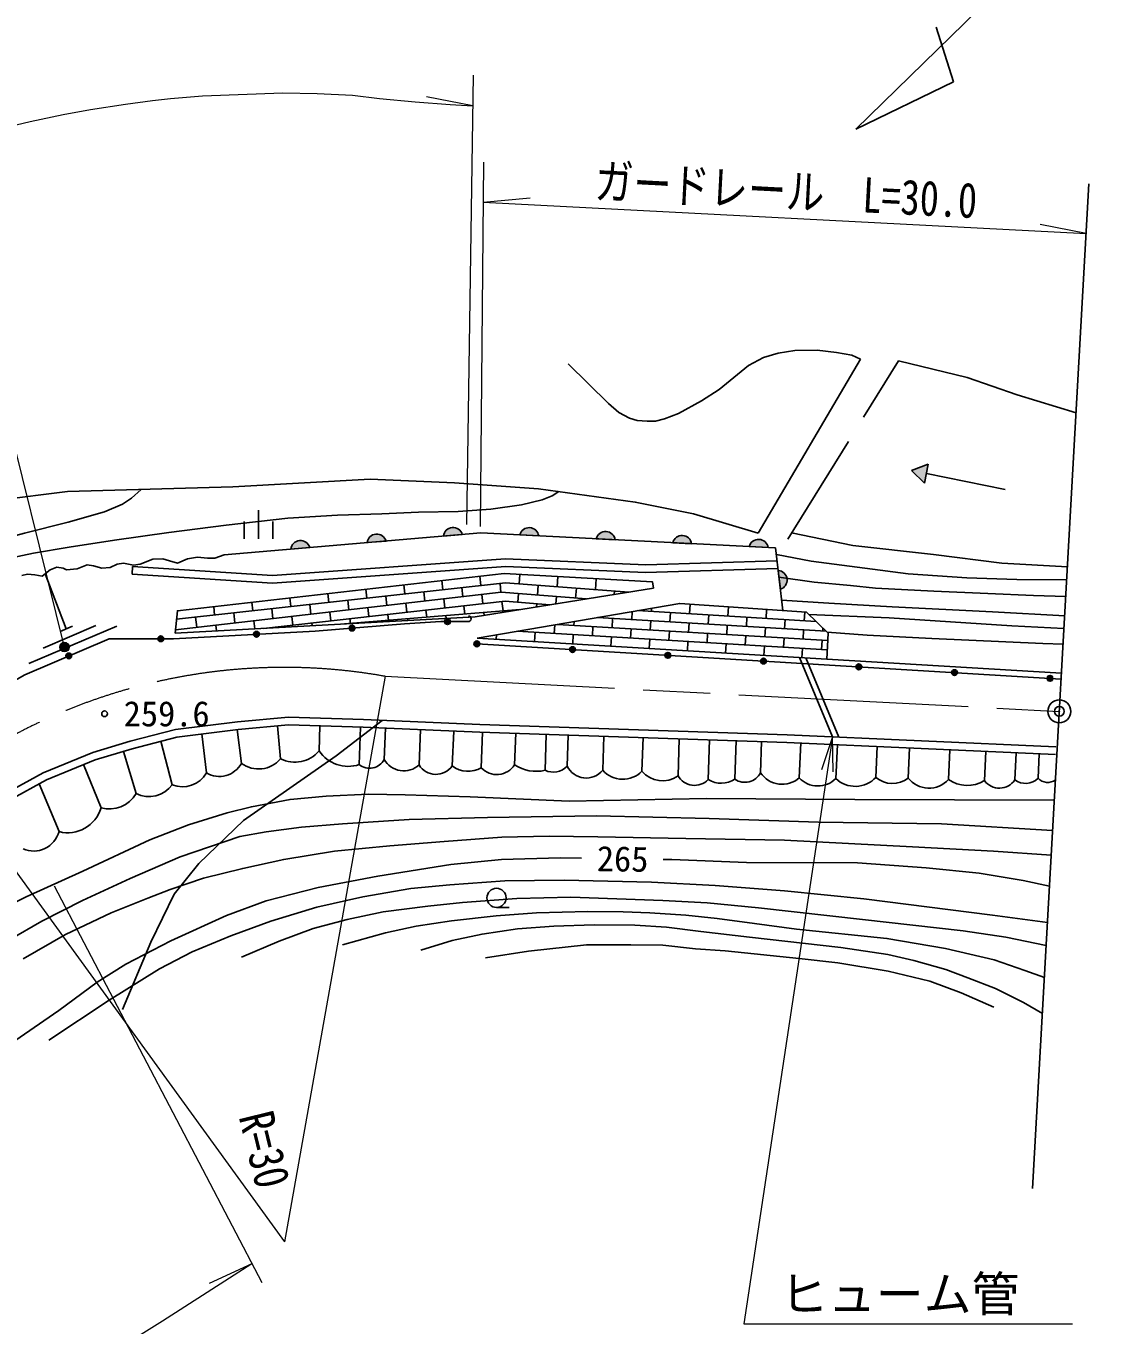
# Model space of a CAD drawing. Units: millimetres, scale not verified. Extents: x 40000 to 680000, y 20000 to 380000.
# Drawn here: x 502630 to 558747, y 263992 to 331837 of the extents above; entities that cross this region are included whole.
import ezdxf
from ezdxf.enums import TextEntityAlignment as Align

# ---------------------------------------------------------------- set-up
doc = ezdxf.new("R2010")
doc.units = ezdxf.units.MM
doc.header["$LTSCALE"] = 1000
doc.header["$PDMODE"] = 32
doc.header["$PDSIZE"] = 500
doc.linetypes.add('CHAIN', pattern=[18.5, 12, -1.5, 3.5, -1.5])
doc.linetypes.add('DASHED', pattern=[7.5, 6, -1.5])
for name, color, linetype, lineweight in [('M-BGD', 7, 'Continuous', 25), ('M-BMK', 2, 'CHAIN', 13), ('M-BMK-OTRS', 5, 'Continuous', 25), ('M-BMK-SRVR', 3, 'Continuous', 25), ('M-STR-HTXT', 7, 'Continuous', 13)]:
    doc.layers.add(name, color=color, linetype=linetype, lineweight=lineweight)
doc.layers.add('M-OTRS', color=6, linetype='Continuous')
doc.styles.add('ＭＳ ゴシック', font='')
doc.styles.get('ＭＳ ゴシック').set_extended_font_data('MS Gothic')

# ---------------------------------------------------------------- blocks, each defined once
blk = doc.blocks.new('open_arrow')
at = {"color": 0, "linetype": 'Continuous', "lineweight": -2}
blk.add_lwpolyline([(7.5, 1.25), (0, 0), (7.5, -1.25)], dxfattribs=at)

msp = doc.modelspace()

# ---------------------------------------------------------------- hatches: boundary and pattern name
at = {"layer": 'M-BGD'}
for points in [[(549772, 308946), (548889, 308614), (549574, 307966)], [(520454, 304853, -0.82183), (521442, 304937)], [(524440, 305193, -0.82183), (525427, 305277)], [(528430, 305256, -0.82183), (529420, 305206)], [(532425, 305052, -0.82183), (533415, 305002)], [(516469, 304513, -0.82183), (517456, 304597)], [(536420, 304848, -0.82183), (537409, 304798)], [(540415, 304644, -0.82183), (541404, 304594)], [(542046, 302416, 0.82183), (541932, 303400)], [(524502, 300727, -0.41421), (524652, 300877, -0.41421), (524802, 300727, -1)], [(509532, 299835, -0.41421), (509682, 299984, -0.41421), (509832, 299834, -1)], [(514526, 300061, -0.41421), (514667, 300219, -0.41421), (514825, 300077, -1)], [(519515, 300380, -0.41421), (519652, 300542, -0.41421), (519814, 300405, -1)], [(526038, 299577, -0.41421), (526197, 299717, -0.41421), (526337, 299559, -1)], [(531029, 299276, -0.41421), (531188, 299417, -0.41421), (531328, 299258, -1)], [(504728, 298879, -0.41421), (504807, 299075, -0.41421), (505004, 298996, -1)], [(536020, 298976, -0.41421), (536179, 299117, -0.41421), (536319, 298958, -1)], [(541011, 298676, -0.41421), (541169, 298816, -0.41421), (541310, 298658, -1)], [(546002, 298375, -0.41421), (546160, 298516, -0.41421), (546301, 298357, -1)], [(550993, 298075, -0.41421), (551151, 298216, -0.41421), (551292, 298057, -1)], [(555984, 297775, -0.41421), (556142, 297915, -0.41421), (556283, 297757, -1)]]:
    msp.add_hatch(color=256, dxfattribs=at).paths.add_polyline_path(points)
at = {"layer": 'M-STR-HTXT'}
msp.add_hatch(color=256, dxfattribs=at).paths.add_polyline_path([(504772, 299613, -1), (504510, 299187, -1)])

# ---------------------------------------------------------------- linework, layer by layer
at = {"layer": 'M-BGD'}
for p, q in [((540880, 305344), (546228, 314440)), ((548889, 308614), (549772, 308946)), ((549574, 307966), (549772, 308946)), ((548889, 308614), (549574, 307966)), ((549673, 308456), (553790, 307623)), ((514776, 305056), (514776, 306556)), ((514026, 305056), (514026, 305956)), ((515526, 305056), (515526, 305956)), ((520454, 304853), (521442, 304937)), ((524440, 305193), (525427, 305277)), ((528430, 305256), (529420, 305206)), ((532425, 305052), (533415, 305002)), ((536420, 304848), (537409, 304798)), ((540415, 304644), (541404, 304594)), ((516469, 304513), (517456, 304597)), ((541795, 304574), (542175, 301306)), ((508202, 303611), (508176, 303212)), ((541932, 303400), (542046, 302416)), ((504731, 300347), (503625, 303218)), ((522375, 302642), (522427, 302173)), ((524362, 302868), (524415, 302393)), ((526349, 303094), (526403, 302614)), ((527397, 302724), (527448, 302258)), ((528429, 303190), (528393, 302703)), ((529390, 302629), (529352, 302114)), ((530426, 303077), (530387, 302554)), ((532424, 302964), (532382, 302405)), ((516413, 301965), (516464, 301511)), ((518401, 302191), (518452, 301731)), ((520388, 302417), (520439, 301952)), ((521433, 302062), (521488, 301573)), ((523421, 302283), (523474, 301801)), ((524468, 301915), (524520, 301445)), ((525409, 302503), (525461, 302030)), ((526455, 302144), (526508, 301669)), ((528355, 302191), (528321, 301745)), ((530349, 302038), (530321, 301661)), ((531385, 302480), (531346, 301961)), ((533379, 302331), (533366, 302152)), ((512439, 301514), (512488, 301070)), ((514426, 301740), (514476, 301290)), ((515470, 301401), (515527, 300888)), ((517458, 301621), (517514, 301116)), ((518507, 301230), (518558, 300772)), ((519280, 300608), (528431, 301356)), ((519445, 301842), (519501, 301345)), ((520494, 301459), (520545, 300997)), ((522481, 301687), (522533, 301221)), ((523526, 301333), (523568, 300958)), ((525514, 301557), (525562, 301122)), ((527501, 301781), (527556, 301285)), ((528291, 301345), (528291, 301333)), ((529318, 301665), (529306, 301497)), ((534303, 301253), (534278, 300835)), ((534582, 301301), (543909, 300740)), ((535316, 301427), (535306, 301257)), ((537332, 301641), (537302, 301137)), ((539328, 301503), (539298, 301017)), ((541323, 301365), (541295, 300897)), ((511494, 300959), (511553, 300431)), ((513482, 301180), (513540, 300659)), ((514533, 300774), (514580, 300351)), ((516520, 301002), (516571, 300548)), ((517564, 300660), (517580, 300515)), ((519552, 300885), (519581, 300624)), ((520577, 300714), (520581, 300679)), ((521539, 301109), (521574, 300795)), ((522571, 300877), (522581, 300788)), ((524565, 301040), (524581, 300897)), ((526559, 301203), (526576, 301057)), ((530255, 300560), (530227, 300110)), ((530394, 300584), (544527, 299734)), ((531267, 300733), (531255, 300532)), ((532488, 300943), (544443, 300223)), ((533280, 300895), (533251, 300412)), ((535276, 300775), (535247, 300292)), ((536304, 301197), (536275, 300715)), ((537273, 300655), (537244, 300172)), ((538300, 301077), (538271, 300595)), ((540297, 300957), (540267, 300474)), ((542293, 300837), (542264, 300354)), ((543318, 301227), (543291, 300777)), ((502783, 298540), (507383, 300499)), ((503527, 299345), (506287, 300521)), ((504409, 300210), (505053, 300484)), ((512546, 300545), (512580, 300242)), ((515577, 300436), (515580, 300406)), ((527218, 300040), (527204, 299807)), ((528300, 300226), (544498, 299251)), ((529229, 300170), (529200, 299687)), ((531226, 300050), (531197, 299567)), ((532253, 300472), (532224, 299989)), ((533222, 299929), (533193, 299447)), ((534249, 300352), (534220, 299869)), ((536246, 300232), (536217, 299749)), ((538242, 300112), (538213, 299629)), ((539269, 300534), (539240, 300052)), ((540238, 299992), (540209, 299509)), ((541266, 300414), (541237, 299932)), ((543262, 300294), (543233, 299811)), ((544270, 300391), (544260, 300234)), ((526188, 299568), (556715, 297731)), ((526206, 299867), (544469, 298768)), ((535218, 299809), (535189, 299327)), ((537215, 299689), (537186, 299206)), ((539211, 299569), (539182, 299086)), ((541208, 299449), (541179, 298966)), ((542235, 299871), (542206, 299389)), ((543204, 299329), (543175, 298846)), ((544231, 299751), (544202, 299269)), ((544469, 298768), (556732, 298030)), ((515933, 293564), (515776, 295287)), ((517944, 293975), (517987, 295285)), ((520041, 293261), (520106, 295215)), ((521346, 293531), (521413, 295162)), ((510275, 292212), (509684, 294483)), ((512066, 292824), (511811, 294861)), ((513887, 293327), (513666, 295093)), ((523168, 293241), (523245, 295086)), ((524902, 293191), (524978, 295014)), ((526420, 293099), (526482, 294953)), ((528161, 293248), (528216, 294895)), ((529750, 292964), (529812, 294842)), ((530906, 293177), (530960, 294804)), ((532761, 292964), (532820, 294742)), ((534811, 292922), (534869, 294674)), ((536698, 292681), (536762, 294611)), ((538275, 292475), (538345, 294558)), ((539666, 292496), (539733, 294512)), ((541013, 292837), (541068, 294468)), ((508381, 291745), (507720, 293953)), ((543031, 292567), (543114, 294391)), ((544941, 292526), (545022, 294304)), ((547034, 292596), (547108, 294209)), ((548723, 292560), (548794, 294132)), ((550825, 292488), (550895, 294037)), ((552711, 292424), (552781, 293951)), ((554296, 292460), (554360, 293879)), ((555509, 292545), (555567, 293825)), ((506554, 291005), (505631, 293260)), ((504358, 289760), (503314, 292255)), ((527215, 285801), (527882, 285801))]:
    msp.add_line(p, q, dxfattribs=at)
at = {"layer": 'M-BGD', "linetype": 'DASHED'}
for p, q in [((542433, 305042), (548212, 314354)), ((543048, 298854), (544768, 294716)), ((543381, 298834), (545099, 294701))]:
    msp.add_line(p, q, dxfattribs=at)
at = {"layer": 'M-BGD'}
for points in [[(530964, 314184), (533060, 312128), (533598, 311656), (534164, 311363), (534560, 311241), (535079, 311194), (535514, 311194), (535995, 311316), (536722, 311590), (537925, 312252), (538850, 312856), (540379, 314110), (541172, 314516), (541937, 314742), (542796, 314884), (543966, 314912), (544985, 314780), (545783, 314638), (546228, 314440)], [(548212, 314354), (551811, 313470), (554411, 312576), (557495, 311628)], [(540880, 305344), (537500, 306359), (534463, 306973), (529412, 307664), (525027, 307973), (520605, 308171), (513440, 307767), (504792, 307524), (501174, 307070), (498919, 306683), (496529, 306012), (495108, 305427), (493973, 304757), (491968, 303303), (490180, 302137), (488386, 301377), (486292, 301027), (483943, 300785), (482134, 300236), (480254, 299390), (477973, 298403), (475488, 297658), (473117, 297037), (470071, 296621)], [(471640, 292991), (473086, 293260), (474188, 293515), (475562, 293875), (476947, 294318), (478386, 294883), (479653, 295510), (481086, 296290), (483313, 297165), (486119, 298409), (488261, 299494), (491537, 301040), (493050, 301788), (495663, 302985), (498102, 303964), (500845, 304888), (502554, 305357), (504829, 305925), (506728, 306460), (507676, 306862), (508144, 307170), (508641, 307632)], [(501882, 304058), (503015, 304303), (504891, 304620), (507260, 304984), (510087, 305391), (513095, 305772), (516315, 306135), (518898, 306280), (521231, 306353), (523143, 306453), (525209, 306480), (526921, 306597), (528512, 306824), (529599, 307096), (530124, 307304), (530473, 307519)], [(541795, 304574), (526398, 305360), (512977, 304215)], [(542631, 305361), (545838, 304711), (550054, 304233), (553609, 303780), (557044, 303588)], [(502415, 303140), (502717, 303208), (503089, 303176), (503482, 303108), (503895, 303426), (504244, 303567), (504579, 303525), (504752, 303436), (505311, 303489), (505820, 303698), (506153, 303649), (506586, 303515), (507022, 303552), (507397, 303727), (507727, 303780), (508255, 303685), (508604, 303722), (509260, 303992), (509774, 304013), (510131, 303895), (510545, 303788), (511067, 304011), (511589, 304095), (512108, 304047), (512500, 304037), (512977, 304215)], [(508202, 303611), (515515, 303137), (527691, 304012), (535009, 303689), (541873, 303903)], [(541836, 304229), (543648, 303886), (546454, 303514), (548730, 303228), (551786, 303013), (554406, 302927), (557006, 302911)], [(508176, 303212), (515516, 302736), (527697, 303611), (535007, 303289), (541920, 303504)], [(535419, 302484), (535368, 302798), (527607, 303236), (510546, 301299), (510426, 300124)], [(510500, 300849), (527685, 302756), (534126, 302275)], [(541972, 303052), (543804, 302797), (545710, 302607), (547015, 302480), (550067, 302311), (552891, 302192), (555269, 302087), (556957, 302037)], [(510426, 300124), (526102, 300980), (535419, 302484)], [(510444, 300304), (527459, 302259), (531912, 301918)], [(515047, 300377), (527659, 301798), (530006, 301610)], [(526206, 299867), (536788, 301679), (543411, 301221), (544550, 300120), (544469, 298768)], [(542112, 301846), (544571, 301684), (547884, 301494), (553132, 301241), (556900, 301034)], [(443330, 282658), (447596, 283776), (450623, 284599), (453474, 285198), (456066, 285596), (460536, 285767), (469124, 285963), (477312, 286205), (479921, 286532), (482467, 287151), (485550, 288143), (488694, 289556), (493544, 292273), (497423, 294706), (500333, 296690), (502563, 297957), (506980, 299838), (510344, 299834), (517735, 300235), (522409, 300617), (524307, 300727), (525733, 300727)], [(543536, 301100), (547733, 300918), (554131, 300506), (556863, 300367)], [(544489, 300179), (546582, 300014), (549953, 299855), (555750, 299587), (556817, 299557)], [(469177, 281621), (478928, 281985), (481754, 282322), (484554, 282989), (487281, 283954), (490000, 285181), (495489, 288282), (501603, 291765), (503530, 292832), (506118, 293891), (508073, 294477), (510439, 295093), (513675, 295498), (516340, 295740), (520268, 295609), (526351, 295358), (542399, 294824), (556439, 294185)], [(469192, 281222), (478959, 281586), (481824, 281927), (484668, 282605), (487430, 283582), (490181, 284824), (495687, 287934), (501799, 291416), (503703, 292470), (506251, 293514), (508181, 294091), (510514, 294699), (513718, 295100), (516352, 295340), (520253, 295210), (526336, 294958), (542383, 294424), (556421, 293786)], [(500928, 285508), (502636, 286362), (505592, 287695), (509109, 289331), (511125, 290120), (513142, 290738), (514412, 291058), (516433, 291445), (518312, 291605), (520531, 291712), (522441, 291690), (525830, 291573), (531016, 291349), (538186, 291488), (545933, 291446), (556359, 291402)], [(501771, 284111), (503450, 285079), (505582, 286171), (508075, 287305), (510687, 288439), (513802, 289507), (515173, 289743), (517029, 289991), (519168, 290168), (522643, 290393), (526751, 290501), (532436, 290584), (538317, 290453), (544037, 290252), (550461, 290168), (556270, 289814)], [(502479, 283125), (504691, 284394), (507080, 285512), (508991, 286284), (510165, 286740), (511909, 287336), (513955, 287840), (516099, 288310), (518751, 288741), (521641, 289016), (524471, 289247), (527499, 289467), (529967, 289531), (532505, 289486), (537111, 289394), (542264, 289321), (548952, 288972), (553189, 288743), (556198, 288524)], [(467484, 267284), (472108, 268052), (477153, 268936), (479661, 269443), (481885, 270053), (486307, 271546), (491496, 273516), (495840, 275362), (498754, 276840), (501537, 278492), (504355, 280424), (506341, 281902), (507848, 282844), (510201, 284051), (513115, 285384), (515173, 286152), (517899, 286848), (521015, 287442), (524836, 288038), (527474, 288299), (530547, 288386), (531659, 288369)], [(535922, 288307), (536381, 288300), (540281, 288155), (546071, 288127), (549666, 287867), (552435, 287591), (554729, 287213), (556107, 286909)], [(503830, 278876), (506968, 280960), (509608, 282594), (511310, 283477), (513333, 284327), (515426, 285085), (517818, 285807), (520226, 286352), (522730, 286786), (524776, 286980), (527650, 287189), (530749, 287221), (535315, 287124), (538639, 286948), (542267, 286675), (546400, 286257), (553127, 285406), (556001, 285021)], [(513894, 283199), (515863, 284044), (517641, 284700), (519408, 285166), (521288, 285570), (523634, 285872), (525439, 286061), (528277, 286263), (531098, 286340), (535905, 286163), (538214, 286050), (540906, 285785), (546332, 285180), (551599, 284574), (553819, 284246), (555934, 283816)], [(519161, 283849), (521411, 284477), (523019, 284822), (524871, 285095), (527201, 285363), (529304, 285516), (531994, 285582), (533829, 285571), (535233, 285522), (537109, 285391), (538748, 285222), (540689, 284959), (542885, 284675), (547610, 284182), (550670, 283651), (553213, 283064), (554820, 282506), (555840, 282144)], [(523266, 283575), (524897, 284066), (526459, 284411), (528314, 284679), (530213, 284817), (532323, 284895), (534438, 284878), (536103, 284766), (537890, 284550), (540438, 284256), (545198, 283704), (547657, 283350), (549012, 283031), (550682, 282564), (551847, 282133), (553280, 281564), (554747, 280839), (555734, 280268)], [(526644, 283161), (528880, 283518), (531913, 283853), (534237, 283854), (535902, 283823), (537613, 283648), (539157, 283527), (543032, 283139), (545048, 282900), (547681, 282469), (549850, 281944), (551485, 281342), (553199, 280595)]]:
    msp.add_lwpolyline(points, dxfattribs=at)
at = {"layer": 'M-BGD', "linetype": 'DASHED'}
msp.add_lwpolyline([(507667, 280466), (509145, 283980), (510380, 286500), (511655, 288098), (514002, 290337), (518832, 293719), (521234, 295569)], dxfattribs=at)
at = {"layer": 'M-BGD'}
for centre, radius in [((524652, 300727), 150), ((509682, 299834), 150), ((514676, 300069), 150), ((519665, 300393), 150), ((526188, 299568), 150), ((531179, 299267), 150), ((504866, 298937), 150), ((536170, 298967), 150), ((541160, 298667), 150), ((546151, 298366), 150), ((551142, 298066), 150), ((556133, 297766), 150), ((506736, 295919), 150), ((527215, 286301), 500)]:
    msp.add_circle(centre, radius, dxfattribs=at)
for centre, radius, start, end in [((520956, 304798), 505, 16.04511, 173.7033), ((524942, 305138), 505, 16.04511, 173.7033), ((528920, 305133), 505, 8.24713, 165.90532), ((532915, 304929), 505, 8.24713, 165.90532), ((516971, 304458), 505, 16.04511, 173.7033), ((536910, 304725), 505, 8.24713, 165.90532), ((540904, 304521), 505, 8.24713, 165.90532), ((541892, 302897), 505, 287.79858, 85.45677), ((525740, 300877), 150, 267.2154, 87.2154), ((516676, 295055), 1666, 243.53427, 319.57449), ((519468, 295016), 1846, 214.30593, 288.09441), ((512731, 293962), 1319, 239.71404, 331.19767), ((514782, 294546), 1513, 233.69906, 319.53579), ((520582, 293933), 863, 231.17479, 332.24382), ((522374, 294120), 1185, 209.76736, 312.11345), ((524052, 293790), 1040, 211.86034, 324.84404), ((525730, 294286), 1373, 232.90473, 300.14597), ((527233, 293840), 1100, 222.329, 327.44347), ((529281, 294929), 2020, 236.33212, 283.42876), ((530180, 293873), 1006, 244.65033, 316.19623), ((531903, 293675), 1114, 206.56169, 320.36653), ((510815, 293560), 1452, 248.19594, 329.5308), ((533806, 293889), 1395, 221.53292, 316.08958), ((535882, 293798), 1383, 219.2853, 306.15404), ((537564, 293171), 995, 209.53023, 315.63027), ((538953, 293626), 1336, 239.5091, 302.24397), ((540189, 293263), 928, 235.69454, 332.64751), ((542140, 293585), 1353, 213.57854, 311.19811), ((544006, 293480), 1336, 223.13665, 314.74259), ((545959, 293581), 1458, 226.0184, 317.49495), ((547900, 293598), 1324, 229.18113, 308.4133), ((549803, 293397), 1367, 217.75385, 318.32714), ((551816, 293888), 1715, 234.67801, 301.44819), ((553491, 292998), 968, 216.33539, 326.214), ((554852, 293221), 942, 233.83882, 314.18536), ((556004, 293013), 682, 223.36416, 307.56478), ((506989, 292557), 1612, 254.32676, 329.74863), ((509053, 293095), 1508, 243.54812, 324.12866), ((504816, 291511), 1809, 255.32685, 343.78172), ((503022, 290132), 1387, 246.83786, 344.4755)]:
    msp.add_arc(centre, radius, start, end, dxfattribs=at)
at = {"layer": 'M-BMK'}
msp.add_line((521394, 297872), (556620, 296041), dxfattribs=at)
msp.add_arc((516129, 268337), 30000, 79.89307, 125.96739, dxfattribs=at)
at = {"layer": 'M-BMK-OTRS'}
msp.add_line((555221, 271131), (558166, 323586), dxfattribs=at)
at = {"layer": 'M-BMK-SRVR'}
for p, q in [((569601, 349549), (545996, 326447)), ((551098, 328913), (550184, 331771)), ((545996, 326447), (551098, 328913))]:
    msp.add_line(p, q, dxfattribs=at)
msp.add_circle((556620, 296041), 600, dxfattribs=at)
at = {"layer": 'M-OTRS'}
msp.add_point((556620, 296041), dxfattribs=at)
at = {"layer": 'M-STR-HTXT'}
for p, q in [((525996, 329263), (525643, 305801)), ((525972, 327675), (523561, 328140)), ((526539, 324720), (526359, 305699)), ((526519, 322639), (528965, 322854)), ((526519, 322639), (558021, 321002)), ((558021, 321002), (555611, 321469)), ((504641, 299400), (500630, 315555)), ((521394, 297872), (516129, 268337)), ((498510, 292618), (516129, 268337)), ((504105, 286922), (514950, 266207)), ((514434, 267191), (512202, 266169))]:
    msp.add_line(p, q, dxfattribs=at)
for points in [[(501454, 326515), (502841, 326847), (504568, 327213), (506003, 327476), (507837, 327761), (509248, 327941), (510185, 328042), (511851, 328184), (516044, 328337), (517850, 328312), (519692, 328231), (521102, 328058), (522960, 327883), (524798, 327735), (525972, 327675)], [(544768, 294716), (540133, 264051), (557306, 264051)], [(514434, 267191), (509755, 264196), (505950, 261808), (501033, 259300), (496200, 257356), (490908, 255761), (487904, 255086), (481971, 254217), (477785, 253963), (472907, 253895), (468961, 253817), (463296, 253742), (461886, 253623), (460730, 253496), (459658, 253347), (457564, 253007), (455371, 252545), (453149, 252002), (421180, 244142), (406937, 240884)]]:
    msp.add_lwpolyline(points, dxfattribs=at)
msp.add_circle((504641, 299400), 250, dxfattribs=at)

# ---------------------------------------------------------------- block references
at = {"layer": 'M-STR-HTXT', "xscale": 240, "yscale": 240, "rotation": 261.4}
msp.add_blockref('open_arrow', (544768, 294716), dxfattribs=at)

# ---------------------------------------------------------------- texts
at = {"layer": 'M-BGD', "style": 'ＭＳ ゴシック'}
msp.add_text('259.6', height=1320, dxfattribs=at).set_placement((507736, 295919), align=Align.MIDDLE_LEFT)
msp.add_text('265', height=1320, rotation=359.161, dxfattribs=at).set_placement((533805, 288338), align=Align.MIDDLE_CENTER)
at = {"layer": 'M-STR-HTXT', "style": 'ＭＳ ゴシック', "width": 0.8}
msp.add_text('ガードレール\u3000L=30.0', height=1833, rotation=357.025, dxfattribs=at).set_placement((542267, 321769), align=Align.BOTTOM_CENTER)
msp.add_text('R=30', height=1833, rotation=283.747, dxfattribs=at).set_placement((515576, 271222), align=Align.MIDDLE_RIGHT)
at = {"layer": 'M-STR-HTXT', "style": 'ＭＳ ゴシック'}
msp.add_text('ヒューム管', height=1833, dxfattribs=at).set_placement((542033, 264151), align=Align.BOTTOM_LEFT)

doc.saveas('drawing.dxf')
